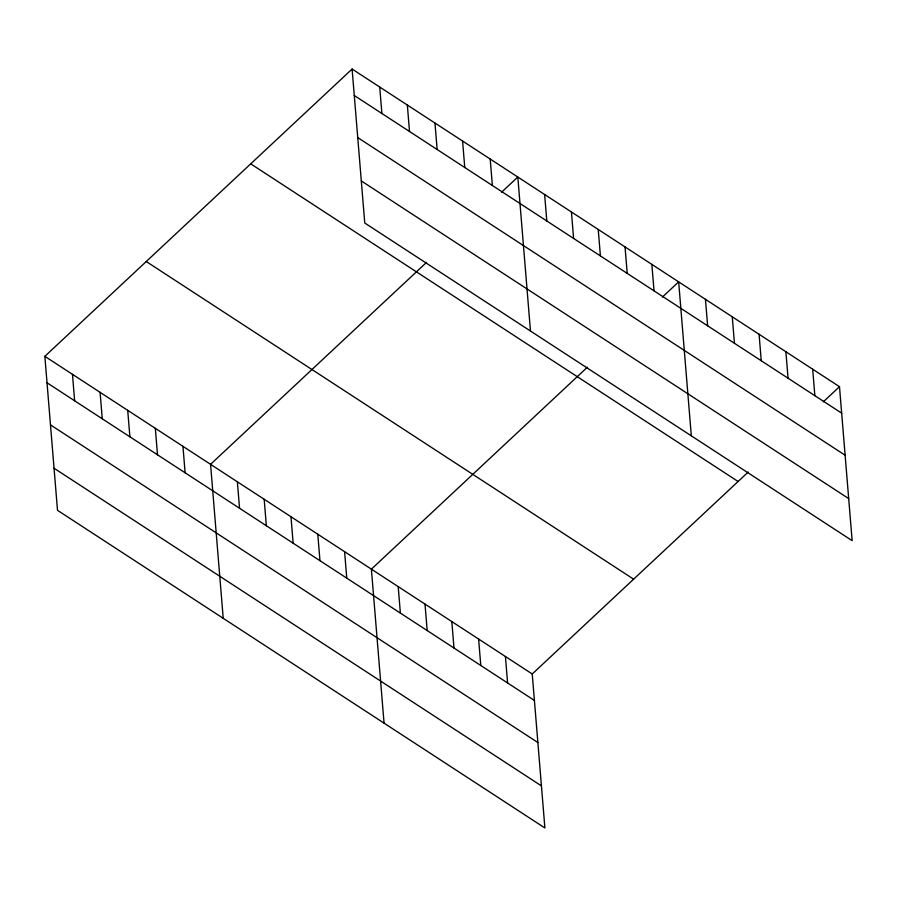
<?xml version="1.0" encoding="UTF-8"?>
<svg xmlns="http://www.w3.org/2000/svg" width="897" height="897" viewBox="0 0 897 897"><rect width="100%" height="100%" fill="white"/><g stroke="black" fill="none" stroke-linecap="round" stroke-linejoin="round"><path stroke-width="1.35" d="M748.233 472.024L532.235 673.983L544.894 827.965L57.509 510.315L44.85 356.333L352.106 69.035L839.491 386.685L852.15 540.667L364.765 223.017L352.106 69.035M426.557 262.361L210.56 464.332L223.218 618.313M501.591 192.205L517.816 177.034L530.475 331.015M587.4 367.187L371.392 569.158L384.062 723.139M662.434 297.03L678.659 281.86L691.318 435.841M823.267 401.856L839.491 386.685M354.281 95.497L841.666 413.158M357.746 137.577L845.131 455.228M361.312 180.936L848.685 498.586M250.712 163.848L738.096 481.498M146.245 261.52L633.63 579.182M44.85 356.333L532.235 673.983M47.025 382.795L534.41 700.445M50.49 424.875L537.864 742.525M54.044 468.234L541.429 785.884M812.682 369.216L814.857 395.678M785.884 351.747L788.059 378.209M759.075 334.278L761.25 360.74M732.266 316.809L734.441 343.271M705.457 299.34L707.632 325.802M651.85 264.391L654.025 290.852M625.041 246.922L627.216 273.383M598.232 229.453L600.407 255.914M571.434 211.984L573.609 238.445M544.625 194.514L546.8 220.976M490.199 159.038L492.375 185.5M505.426 656.514L507.601 682.976M462.583 141.042L464.758 167.504M478.617 639.045L480.792 665.507M434.967 123.035L437.142 149.496M451.819 621.576L453.994 648.038M407.339 105.039L409.514 131.5M425.01 604.107L427.185 630.569M379.723 87.031L381.898 113.493M398.201 586.638L400.376 613.1M344.594 551.689L346.769 578.15M317.785 534.22L319.96 560.681M290.976 516.75L293.151 543.212M264.178 499.281L266.353 525.743M237.369 481.801L239.544 508.274M182.943 446.336L185.118 472.797M155.327 428.329L157.502 454.801M127.71 410.333L129.886 436.794M100.083 392.337L102.258 418.798M72.466 374.329L74.642 400.791"/></g></svg>
